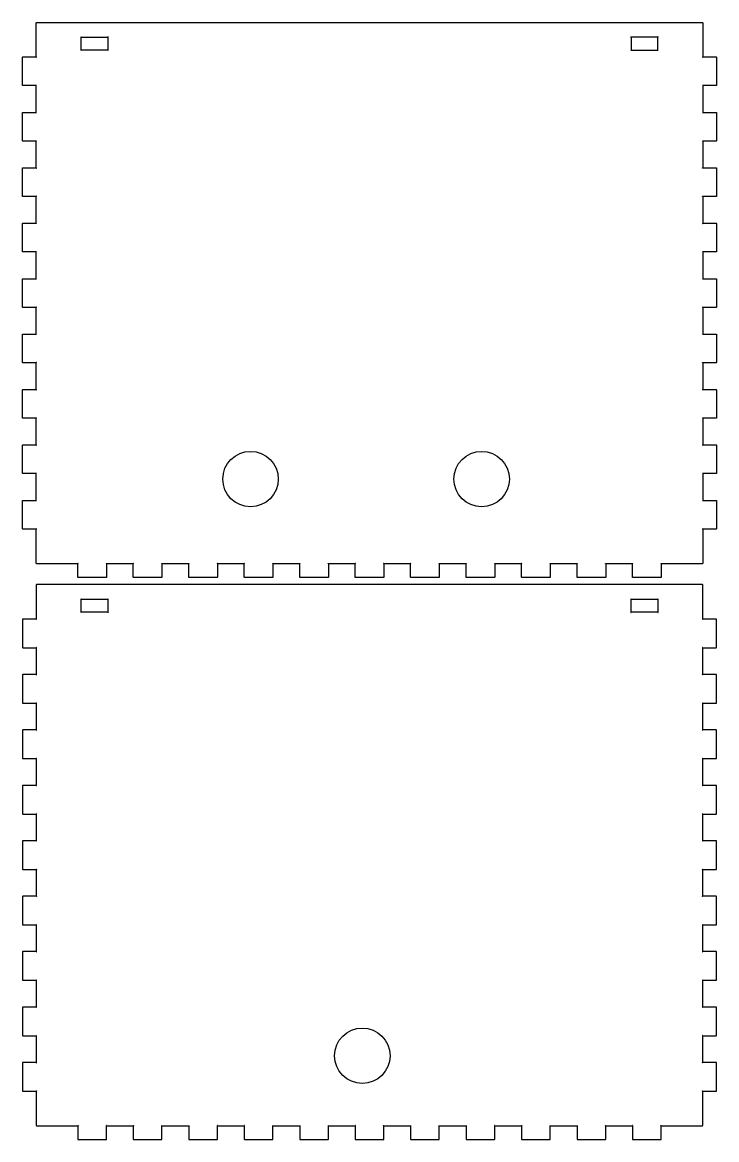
# Model space of a CAD drawing. Header units: millimetres. Extents: x 10 to 462, y 10 to 594.
# Drawn here: x 311.7 to 461.9, y 21.7 to 263.6 of the extents above; entities that cross this region are included whole.
import ezdxf

# ---------------------------------------------------------------- set-up
doc = ezdxf.new("R2010")
doc.units = ezdxf.units.MM
doc.layers.get('0').update_dxf_attribs({"linetype": 'CONTINUOUS'})

msp = doc.modelspace()

# ---------------------------------------------------------------- linework, layer by layer
for points in [[(458.862, 213.938), (458.858, 213.916), (458.89, 213.9), (458.9, 213.9), (458.9, 208.1), (458.9, 208.091), (458.886, 208.059), (458.862, 208.063), (458.858, 208.087), (458.89, 208.1), (458.9, 208.1), (461.8, 208.1), (461.818, 208.1), (461.871, 208.072), (461.899, 208.018), (461.899, 208), (461.899, 202), (461.899, 201.983), (461.871, 201.929), (461.818, 201.9), (461.8, 201.9), (458.9, 201.9), (458.9, 196.1), (461.8, 196.1), (461.818, 196.1), (461.871, 196.071), (461.899, 196.018), (461.899, 196), (461.899, 190), (461.899, 189.983), (461.871, 189.93), (461.818, 189.901), (461.8, 189.901), (458.9, 189.901), (458.89, 189.901), (458.858, 189.916), (458.862, 189.938), (458.886, 189.943), (458.9, 189.912), (458.9, 189.901), (458.9, 184.1), (461.8, 184.1), (461.818, 184.1), (461.871, 184.071), (461.899, 184.018), (461.899, 184), (461.899, 178), (461.899, 177.983), (461.871, 177.929), (461.818, 177.899), (461.8, 177.899), (458.9, 177.899), (458.9, 177.91), (458.886, 177.942), (458.862, 177.938), (458.858, 177.914), (458.89, 177.899), (458.9, 177.899), (458.9, 172.101), (461.8, 172.101), (461.818, 172.101), (461.871, 172.072), (461.899, 172.018), (461.899, 172), (461.899, 166), (461.899, 165.983), (461.871, 165.93), (461.818, 165.901), (461.8, 165.901), (458.9, 165.901), (458.89, 165.901), (458.858, 165.916), (458.862, 165.938), (458.886, 165.943), (458.9, 165.912), (458.9, 165.901), (458.9, 160.1), (461.8, 160.1), (461.818, 160.1), (461.871, 160.072), (461.899, 160.018), (461.899, 160), (461.899, 154), (461.899, 153.983), (461.871, 153.93), (461.818, 153.901), (461.8, 153.901), (458.9, 153.901), (458.9, 153.912), (458.886, 153.943), (458.862, 153.938), (458.858, 153.916), (458.89, 153.901), (458.9, 153.901), (458.9, 146.501), (458.9, 146.484), (458.869, 146.43), (458.816, 146.4), (458.802, 146.4), (449.901, 146.4), (449.89, 146.4), (449.859, 146.415), (449.862, 146.439), (449.887, 146.443), (449.901, 146.411), (449.901, 146.4), (449.901, 143.5), (449.901, 143.484), (449.869, 143.43), (449.816, 143.4), (449.799, 143.4), (443.802, 143.4), (443.78, 143.4), (443.727, 143.43), (443.699, 143.484), (443.699, 143.5), (443.699, 146.4), (443.699, 146.411), (443.713, 146.443), (443.738, 146.439), (443.742, 146.415), (443.71, 146.4), (443.699, 146.4), (437.9, 146.4), (437.889, 146.4), (437.857, 146.415), (437.861, 146.439), (437.885, 146.443), (437.9, 146.411), (437.9, 146.4), (437.9, 143.5), (437.9, 143.484), (437.871, 143.43), (437.815, 143.4), (437.801, 143.4), (431.8, 143.4), (431.782, 143.4), (431.729, 143.43), (431.701, 143.484), (431.701, 143.5), (431.701, 146.4), (425.902, 146.4), (425.891, 146.4), (425.859, 146.415), (425.863, 146.439), (425.884, 146.443), (425.902, 146.411), (425.902, 146.4), (425.902, 143.5), (425.902, 143.484), (425.87, 143.43), (425.817, 143.4), (425.799, 143.4), (419.798, 143.4), (419.781, 143.4), (419.728, 143.43), (419.7, 143.484), (419.7, 143.5), (419.7, 146.4), (419.71, 146.4), (419.742, 146.415), (419.735, 146.439), (419.714, 146.443), (419.7, 146.411), (419.7, 146.4), (413.9, 146.4), (413.889, 146.4), (413.858, 146.415), (413.861, 146.439), (413.886, 146.443), (413.9, 146.411), (413.9, 146.4), (413.9, 143.5), (413.9, 143.484), (413.872, 143.43), (413.815, 143.4), (413.801, 143.4), (407.801, 143.4), (407.783, 143.4), (407.73, 143.43), (407.698, 143.484), (407.698, 143.5), (407.698, 146.4), (401.899, 146.4), (401.899, 146.411), (401.884, 146.443), (401.863, 146.439), (401.856, 146.415), (401.888, 146.4), (401.899, 146.4), (401.899, 143.5), (401.899, 143.484), (401.87, 143.43), (401.817, 143.4), (401.8, 143.4), (395.799, 143.4), (395.781, 143.4), (395.728, 143.43), (395.7, 143.484), (395.7, 143.5), (395.7, 146.4), (389.901, 146.4), (389.901, 143.5), (389.901, 143.484), (389.869, 143.43), (389.816, 143.4), (389.802, 143.4), (383.801, 143.4), (383.783, 143.4), (383.727, 143.43), (383.699, 143.484), (383.699, 143.5), (383.699, 146.4), (377.899, 146.4), (377.889, 146.4), (377.857, 146.415), (377.864, 146.439), (377.885, 146.443), (377.899, 146.411), (377.899, 146.4), (377.899, 143.5), (377.899, 143.484), (377.871, 143.43), (377.818, 143.4), (377.8, 143.4), (371.8, 143.4), (371.782, 143.4), (371.729, 143.43), (371.701, 143.484), (371.701, 143.5), (371.701, 146.4), (371.708, 146.4), (371.74, 146.415), (371.736, 146.439), (371.715, 146.443), (371.701, 146.411), (371.701, 146.4), (365.901, 146.4), (365.901, 146.411), (365.883, 146.443), (365.862, 146.439), (365.855, 146.415), (365.887, 146.4), (365.901, 146.4), (365.901, 143.5), (365.901, 143.484), (365.869, 143.43), (365.816, 143.4), (365.799, 143.4), (359.802, 143.4), (359.784, 143.4), (359.728, 143.43), (359.699, 143.484), (359.699, 143.5), (359.699, 146.4), (359.71, 146.4), (359.742, 146.415), (359.738, 146.439), (359.713, 146.443), (359.699, 146.411), (359.699, 146.4), (353.9, 146.4), (353.9, 146.411), (353.886, 146.443), (353.861, 146.439), (353.857, 146.415), (353.889, 146.4), (353.9, 146.4), (353.9, 143.5), (353.9, 143.484), (353.871, 143.43), (353.818, 143.4), (353.801, 143.4), (347.8, 143.4), (347.782, 143.4), (347.729, 143.43), (347.7, 143.484), (347.7, 143.5), (347.7, 146.4), (347.709, 146.4), (347.741, 146.415), (347.737, 146.439), (347.714, 146.443), (347.7, 146.411), (347.7, 146.4), (341.9, 146.4), (341.9, 146.411), (341.884, 146.443), (341.862, 146.439), (341.857, 146.415), (341.889, 146.4), (341.9, 146.4), (341.9, 143.5), (341.9, 143.484), (341.871, 143.43), (341.817, 143.4), (341.8, 143.4), (335.8, 143.4), (335.782, 143.4), (335.729, 143.43), (335.7, 143.484), (335.7, 143.5), (335.7, 146.4), (335.709, 146.4), (335.741, 146.415), (335.737, 146.439), (335.714, 146.443), (335.7, 146.411), (335.7, 146.4), (329.899, 146.4), (329.889, 146.4), (329.857, 146.415), (329.862, 146.439), (329.884, 146.443), (329.899, 146.411), (329.899, 146.4), (329.899, 143.5), (329.899, 143.484), (329.87, 143.43), (329.817, 143.4), (329.8, 143.4), (323.8, 143.4), (323.783, 143.4), (323.729, 143.43), (323.7, 143.484), (323.7, 143.5), (323.7, 146.4), (323.71, 146.4), (323.741, 146.415), (323.737, 146.439), (323.713, 146.443), (323.7, 146.411), (323.7, 146.4), (314.801, 146.4), (314.783, 146.4), (314.729, 146.43), (314.7, 146.484), (314.7, 146.501), (314.7, 153.901), (311.801, 153.901), (311.783, 153.901), (311.729, 153.93), (311.7, 153.983), (311.7, 154), (311.7, 160), (311.7, 160.018), (311.729, 160.072), (311.783, 160.1), (311.801, 160.1), (314.7, 160.1), (314.7, 160.091), (314.714, 160.059), (314.737, 160.063), (314.741, 160.087), (314.71, 160.1), (314.7, 160.1), (314.7, 165.901), (314.71, 165.901), (314.741, 165.916), (314.737, 165.938), (314.714, 165.943), (314.7, 165.912), (314.7, 165.901), (311.801, 165.901), (311.783, 165.901), (311.729, 165.93), (311.7, 165.983), (311.7, 166), (311.7, 172), (311.7, 172.018), (311.729, 172.072), (311.783, 172.101), (311.801, 172.101), (314.7, 172.101), (314.7, 177.899), (314.71, 177.899), (314.741, 177.914), (314.737, 177.938), (314.714, 177.942), (314.7, 177.91), (314.7, 177.899), (311.801, 177.899), (311.783, 177.899), (311.729, 177.929), (311.7, 177.983), (311.7, 178), (311.7, 184), (311.7, 184.018), (311.729, 184.071), (311.783, 184.1), (311.801, 184.1), (314.7, 184.1), (314.7, 189.901), (314.71, 189.901), (314.741, 189.916), (314.737, 189.938), (314.714, 189.943), (314.7, 189.912), (314.7, 189.901), (311.801, 189.901), (311.783, 189.901), (311.729, 189.93), (311.7, 189.983), (311.7, 190), (311.7, 196), (311.7, 196.018), (311.729, 196.071), (311.783, 196.1), (311.801, 196.1), (314.7, 196.1), (314.7, 201.9), (311.801, 201.9), (311.783, 201.9), (311.729, 201.929), (311.7, 201.983), (311.7, 202), (311.7, 208), (311.7, 208.018), (311.729, 208.072), (311.783, 208.1), (311.801, 208.1), (314.7, 208.1), (314.7, 213.9), (314.7, 213.911), (314.714, 213.943), (314.737, 213.938), (314.741, 213.916), (314.71, 213.9), (314.7, 213.9), (311.801, 213.9), (311.783, 213.9), (311.729, 213.929), (311.7, 213.983), (311.7, 214), (311.7, 220), (311.7, 220.018), (311.729, 220.071), (311.783, 220.1), (311.801, 220.1), (314.7, 220.1), (314.71, 220.1), (314.741, 220.086), (314.737, 220.063), (314.714, 220.059), (314.7, 220.091), (314.7, 220.1), (314.7, 225.901), (311.801, 225.901), (311.783, 225.901), (311.729, 225.929), (311.7, 225.983), (311.7, 226), (311.7, 232), (311.7, 232.018), (311.729, 232.071), (311.783, 232.1), (311.801, 232.1), (314.7, 232.1), (314.7, 232.091), (314.714, 232.059), (314.737, 232.063), (314.741, 232.087), (314.71, 232.1), (314.7, 232.1), (314.7, 237.9), (314.7, 237.912), (314.714, 237.943), (314.737, 237.938), (314.741, 237.915), (314.71, 237.9), (314.7, 237.9), (311.801, 237.9), (311.783, 237.9), (311.729, 237.929), (311.7, 237.983), (311.7, 238), (311.7, 243.999), (311.7, 244.017), (311.729, 244.071), (311.783, 244.1), (311.801, 244.1), (314.7, 244.1), (314.7, 249.9), (314.7, 249.911), (314.714, 249.943), (314.737, 249.937), (314.741, 249.916), (314.71, 249.9), (314.7, 249.9), (311.801, 249.9), (311.783, 249.9), (311.729, 249.929), (311.7, 249.983), (311.7, 249.999), (311.7, 256), (311.7, 256.018), (311.729, 256.071), (311.783, 256.1), (311.801, 256.1), (314.7, 256.1), (314.7, 263.5), (314.7, 263.518), (314.729, 263.572), (314.783, 263.601), (314.801, 263.601), (458.802, 263.601), (458.816, 263.601), (458.869, 263.572), (458.9, 263.518), (458.9, 263.5), (458.9, 256.1), (461.8, 256.1), (461.818, 256.1), (461.871, 256.071), (461.899, 256.018), (461.899, 256), (461.899, 249.999), (461.899, 249.983), (461.871, 249.929), (461.818, 249.9), (461.8, 249.9), (458.9, 249.9), (458.89, 249.9), (458.858, 249.916), (458.862, 249.937), (458.886, 249.943), (458.9, 249.911), (458.9, 249.9), (458.9, 244.1), (458.9, 244.09), (458.886, 244.059), (458.862, 244.063), (458.858, 244.086), (458.89, 244.1), (458.9, 244.1), (461.8, 244.1), (461.818, 244.1), (461.871, 244.071), (461.899, 244.017), (461.899, 243.999), (461.899, 238), (461.899, 237.983), (461.871, 237.929), (461.818, 237.9), (461.8, 237.9), (458.9, 237.9), (458.89, 237.9), (458.858, 237.915), (458.862, 237.938), (458.886, 237.943), (458.9, 237.912), (458.9, 237.9), (458.9, 232.1), (458.9, 232.091), (458.886, 232.059), (458.862, 232.063), (458.858, 232.087), (458.89, 232.1), (458.9, 232.1), (461.8, 232.1), (461.818, 232.1), (461.871, 232.071), (461.899, 232.018), (461.899, 232), (461.899, 226), (461.899, 225.983), (461.871, 225.929), (461.818, 225.901), (461.8, 225.901), (458.9, 225.901), (458.89, 225.901), (458.858, 225.916), (458.862, 225.938), (458.886, 225.943), (458.9, 225.911), (458.9, 225.901), (458.9, 220.1), (461.8, 220.1), (461.818, 220.1), (461.871, 220.071), (461.899, 220.018), (461.899, 220), (461.899, 214), (461.899, 213.983), (461.871, 213.929), (461.818, 213.9), (461.8, 213.9), (458.9, 213.9), (458.9, 213.911), (458.886, 213.943)], [(330.2, 260.4), (330.2, 257.599), (330.21, 257.599), (330.241, 257.586), (330.237, 257.562), (330.214, 257.558), (330.2, 257.59), (330.2, 257.599), (327.301, 257.599), (324.4, 257.599), (324.4, 260.4), (324.4, 260.411), (324.385, 260.442), (324.363, 260.438), (324.357, 260.415), (324.389, 260.4), (324.4, 260.4)], [(330.237, 260.438), (330.214, 260.442), (330.2, 260.411), (330.2, 260.4), (330.21, 260.4), (330.241, 260.415)], [(449.213, 260.442), (449.199, 260.411), (449.199, 260.4), (446.299, 260.4), (443.399, 260.4), (443.389, 260.4), (443.357, 260.415), (443.361, 260.438), (443.385, 260.442), (443.399, 260.411), (443.399, 260.4), (443.399, 257.599), (443.399, 257.59), (443.385, 257.558), (443.361, 257.562), (443.357, 257.586), (443.389, 257.599), (443.399, 257.599), (449.199, 257.599), (449.199, 257.59), (449.213, 257.558), (449.238, 257.562), (449.241, 257.586), (449.21, 257.599), (449.199, 257.599), (449.199, 260.4), (449.21, 260.4), (449.241, 260.415), (449.238, 260.438)], [(324.4, 257.59), (324.4, 257.599), (324.389, 257.599), (324.357, 257.586), (324.363, 257.562), (324.385, 257.558)], [(314.71, 256.1), (314.7, 256.1), (314.7, 256.091), (314.714, 256.059), (314.737, 256.063), (314.741, 256.086)], [(458.886, 256.059), (458.9, 256.091), (458.9, 256.1), (458.89, 256.1), (458.858, 256.086), (458.862, 256.063)], [(314.714, 244.059), (314.737, 244.063), (314.741, 244.086), (314.71, 244.1), (314.7, 244.1), (314.7, 244.09)], [(314.741, 225.916), (314.737, 225.938), (314.714, 225.943), (314.7, 225.911), (314.7, 225.901), (314.71, 225.901)], [(458.89, 220.1), (458.858, 220.086), (458.862, 220.063), (458.886, 220.059), (458.9, 220.091), (458.9, 220.1)], [(314.7, 208.1), (314.7, 208.091), (314.714, 208.059), (314.737, 208.063), (314.741, 208.087), (314.71, 208.1)], [(314.7, 201.912), (314.7, 201.9), (314.71, 201.9), (314.741, 201.916), (314.737, 201.938), (314.714, 201.943)], [(458.862, 201.938), (458.858, 201.916), (458.89, 201.9), (458.9, 201.9), (458.9, 201.912), (458.886, 201.943)], [(314.7, 196.091), (314.714, 196.059), (314.737, 196.063), (314.741, 196.087), (314.71, 196.1), (314.7, 196.1)], [(458.886, 196.059), (458.9, 196.091), (458.9, 196.1), (458.89, 196.1), (458.858, 196.087), (458.862, 196.063)], [(314.7, 184.091), (314.714, 184.059), (314.737, 184.063), (314.741, 184.087), (314.71, 184.1), (314.7, 184.1)], [(458.89, 184.1), (458.858, 184.087), (458.862, 184.063), (458.886, 184.059), (458.9, 184.091), (458.9, 184.1)], [(314.714, 172.059), (314.737, 172.063), (314.741, 172.087), (314.71, 172.101), (314.7, 172.101), (314.7, 172.091)], [(458.886, 172.059), (458.9, 172.091), (458.9, 172.101), (458.89, 172.101), (458.858, 172.087), (458.862, 172.063)], [(458.9, 160.091), (458.9, 160.1), (458.89, 160.1), (458.858, 160.087), (458.862, 160.063), (458.886, 160.059)], [(314.7, 153.912), (314.7, 153.901), (314.71, 153.901), (314.741, 153.916), (314.737, 153.938), (314.714, 153.943)], [(383.699, 146.4), (383.709, 146.4), (383.741, 146.415), (383.738, 146.439), (383.713, 146.443), (383.699, 146.411)], [(389.901, 146.4), (389.901, 146.411), (389.883, 146.443), (389.862, 146.439), (389.858, 146.415), (389.89, 146.4)], [(395.714, 146.443), (395.7, 146.411), (395.7, 146.4), (395.711, 146.4), (395.743, 146.415), (395.736, 146.439)], [(407.698, 146.411), (407.698, 146.4), (407.709, 146.4), (407.741, 146.415), (407.737, 146.439), (407.712, 146.443)], [(431.736, 146.439), (431.715, 146.443), (431.701, 146.411), (431.701, 146.4), (431.712, 146.4), (431.744, 146.415)], [(311.7, 56.2998), (311.7, 56.2832), (311.729, 56.2296), (311.783, 56.2007), (311.801, 56.2007), (314.7, 56.2007), (314.7, 56.2116), (314.714, 56.2434), (314.737, 56.2377), (314.741, 56.2158), (314.71, 56.2007), (314.7, 56.2007), (314.7, 50.4003), (314.7, 50.3908), (314.714, 50.359), (314.737, 50.3633), (314.741, 50.3865), (314.71, 50.4003), (314.7, 50.4003), (311.801, 50.4003), (311.783, 50.4003), (311.729, 50.3714), (311.7, 50.3178), (311.7, 50.2998), (311.7, 44.2997), (311.7, 44.2831), (311.729, 44.2295), (311.783, 44.1992), (311.801, 44.1992), (314.7, 44.1992), (314.7, 44.2101), (314.714, 44.2419), (314.737, 44.2376), (314.741, 44.2143), (314.71, 44.1992), (314.7, 44.1992), (314.7, 38.4006), (311.801, 38.4006), (311.783, 38.4006), (311.729, 38.3716), (311.7, 38.3177), (311.7, 38.2997), (311.7, 32.2998), (311.7, 32.2833), (311.729, 32.2296), (311.783, 32.2006), (311.801, 32.2006), (314.7, 32.2006), (314.7, 32.2116), (314.714, 32.2433), (314.737, 32.2378), (314.741, 32.2158), (314.71, 32.2006), (314.7, 32.2006), (314.7, 24.8006), (314.7, 24.784), (314.729, 24.7303), (314.783, 24.6999), (314.801, 24.6999), (323.7, 24.6999), (323.7, 24.711), (323.713, 24.7427), (323.737, 24.7385), (323.741, 24.7151), (323.71, 24.6999), (323.7, 24.6999), (323.7, 21.8006), (323.7, 21.784), (323.729, 21.7303), (323.783, 21.7), (323.8, 21.7), (329.8, 21.7), (329.817, 21.7), (329.87, 21.7303), (329.899, 21.784), (329.899, 21.8006), (329.899, 24.6999), (335.7, 24.6999), (335.7, 24.711), (335.714, 24.7427), (335.737, 24.7385), (335.741, 24.7151), (335.709, 24.6999), (335.7, 24.6999), (335.7, 21.8006), (335.7, 21.784), (335.729, 21.7303), (335.782, 21.7), (335.8, 21.7), (341.8, 21.7), (341.817, 21.7), (341.871, 21.7303), (341.9, 21.784), (341.9, 21.8006), (341.9, 24.6999), (341.889, 24.6999), (341.857, 24.7151), (341.862, 24.7385), (341.884, 24.7427), (341.9, 24.711), (341.9, 24.6999), (347.7, 24.6999), (347.7, 21.8006), (347.7, 21.784), (347.729, 21.7303), (347.782, 21.7), (347.8, 21.7), (353.801, 21.7), (353.818, 21.7), (353.871, 21.7303), (353.9, 21.784), (353.9, 21.8006), (353.9, 24.6999), (359.699, 24.6999), (359.699, 21.8006), (359.699, 21.784), (359.728, 21.7303), (359.784, 21.7), (359.802, 21.7), (365.799, 21.7), (365.816, 21.7), (365.869, 21.7303), (365.901, 21.784), (365.901, 21.8006), (365.901, 24.6999), (371.701, 24.6999), (371.701, 21.8006), (371.701, 21.784), (371.729, 21.7303), (371.782, 21.7), (371.8, 21.7), (377.8, 21.7), (377.818, 21.7), (377.871, 21.7303), (377.899, 21.784), (377.899, 21.8006), (377.899, 24.6999), (377.899, 24.711), (377.885, 24.7427), (377.864, 24.7385), (377.857, 24.7151), (377.889, 24.6999), (377.899, 24.6999), (383.699, 24.6999), (383.699, 21.8006), (383.699, 21.784), (383.727, 21.7303), (383.783, 21.7), (383.801, 21.7), (389.802, 21.7), (389.816, 21.7), (389.869, 21.7303), (389.901, 21.784), (389.901, 21.8006), (389.901, 24.6999), (389.89, 24.6999), (389.858, 24.7151), (389.862, 24.7385), (389.883, 24.7427), (389.901, 24.711), (389.901, 24.6999), (395.7, 24.6999), (395.711, 24.6999), (395.743, 24.7151), (395.736, 24.7385), (395.714, 24.7427), (395.7, 24.711), (395.7, 24.6999), (395.7, 21.8006), (395.7, 21.784), (395.728, 21.7303), (395.781, 21.7), (395.799, 21.7), (401.8, 21.7), (401.817, 21.7), (401.87, 21.7303), (401.899, 21.784), (401.899, 21.8006), (401.899, 24.6999), (407.698, 24.6999), (407.698, 21.8006), (407.698, 21.784), (407.73, 21.7303), (407.783, 21.7), (407.801, 21.7), (413.801, 21.7), (413.815, 21.7), (413.872, 21.7303), (413.9, 21.784), (413.9, 21.8006), (413.9, 24.6999), (419.7, 24.6999), (419.7, 24.711), (419.714, 24.7427), (419.735, 24.7385), (419.742, 24.7151), (419.71, 24.6999), (419.7, 24.6999), (419.7, 21.8006), (419.7, 21.784), (419.728, 21.7303), (419.781, 21.7), (419.798, 21.7), (425.799, 21.7), (425.817, 21.7), (425.87, 21.7303), (425.902, 21.784), (425.902, 21.8006), (425.902, 24.6999), (425.891, 24.6999), (425.859, 24.7151), (425.863, 24.7385), (425.884, 24.7427), (425.902, 24.711), (425.902, 24.6999), (431.701, 24.6999), (431.712, 24.6999), (431.744, 24.7151), (431.736, 24.7385), (431.715, 24.7427), (431.701, 24.711), (431.701, 24.6999), (431.701, 21.8006), (431.701, 21.784), (431.729, 21.7303), (431.782, 21.7), (431.8, 21.7), (437.801, 21.7), (437.815, 21.7), (437.871, 21.7303), (437.9, 21.784), (437.9, 21.8006), (437.9, 24.6999), (437.889, 24.6999), (437.857, 24.7151), (437.861, 24.7385), (437.885, 24.7427), (437.9, 24.711), (437.9, 24.6999), (443.699, 24.6999), (443.71, 24.6999), (443.742, 24.7151), (443.738, 24.7385), (443.713, 24.7427), (443.699, 24.711), (443.699, 24.6999), (443.699, 21.8006), (443.699, 21.784), (443.727, 21.7303), (443.78, 21.7), (443.802, 21.7), (449.799, 21.7), (449.816, 21.7), (449.869, 21.7303), (449.901, 21.784), (449.901, 21.8006), (449.901, 24.6999), (449.89, 24.6999), (449.859, 24.7151), (449.862, 24.7385), (449.887, 24.7427), (449.901, 24.711), (449.901, 24.6999), (458.802, 24.6999), (458.816, 24.6999), (458.869, 24.7303), (458.9, 24.784), (458.9, 24.8006), (458.9, 32.2006), (458.89, 32.2006), (458.858, 32.2158), (458.862, 32.2378), (458.886, 32.2433), (458.9, 32.2116), (458.9, 32.2006), (461.8, 32.2006), (461.818, 32.2006), (461.871, 32.2296), (461.899, 32.2833), (461.899, 32.2998), (461.899, 38.2997), (461.899, 38.3177), (461.871, 38.3716), (461.818, 38.4006), (461.8, 38.4006), (458.9, 38.4006), (458.9, 38.3907), (458.886, 38.3589), (458.862, 38.3632), (458.858, 38.3868), (458.89, 38.4006), (458.9, 38.4006), (458.9, 44.1992), (458.9, 44.2101), (458.886, 44.2419), (458.862, 44.2376), (458.858, 44.2143), (458.89, 44.1992), (458.9, 44.1992), (461.8, 44.1992), (461.818, 44.1992), (461.871, 44.2295), (461.899, 44.2831), (461.899, 44.2997), (461.899, 50.2998), (461.899, 50.3178), (461.871, 50.3714), (461.818, 50.4003), (461.8, 50.4003), (458.9, 50.4003), (458.9, 56.2007), (461.8, 56.2007), (461.818, 56.2007), (461.871, 56.2296), (461.899, 56.2832), (461.899, 56.2998), (461.899, 62.2999), (461.899, 62.3175), (461.871, 62.3715), (461.818, 62.4004), (461.8, 62.4004), (458.9, 62.4004), (458.9, 68.2004), (461.8, 68.2004), (461.818, 68.2004), (461.871, 68.2293), (461.899, 68.2833), (461.899, 68.2995), (461.899, 74.2996), (461.899, 74.3176), (461.871, 74.3712), (461.818, 74.4001), (461.8, 74.4001), (458.9, 74.4001), (458.9, 74.3906), (458.886, 74.3589), (458.862, 74.3631), (458.858, 74.3864), (458.89, 74.4001), (458.9, 74.4001), (458.9, 80.2005), (458.89, 80.2005), (458.858, 80.2157), (458.862, 80.2375), (458.886, 80.2432), (458.9, 80.2114), (458.9, 80.2005), (461.8, 80.2005), (461.818, 80.2005), (461.871, 80.2294), (461.899, 80.2831), (461.899, 80.2996), (461.899, 86.2997), (461.899, 86.3177), (461.871, 86.3713), (461.818, 86.4002), (461.8, 86.4002), (458.9, 86.4002), (458.89, 86.4002), (458.858, 86.3865), (458.862, 86.3632), (458.886, 86.3589), (458.9, 86.3907), (458.9, 86.4002), (458.9, 92.2002), (458.9, 92.2115), (458.886, 92.2433), (458.862, 92.2376), (458.858, 92.2154), (458.89, 92.2002), (458.9, 92.2002), (461.8, 92.2002), (461.818, 92.2002), (461.871, 92.2295), (461.899, 92.2831), (461.899, 92.2997), (461.899, 98.2998), (461.899, 98.3174), (461.871, 98.3714), (461.818, 98.4003), (461.8, 98.4003), (458.9, 98.4003), (458.9, 104.2), (461.8, 104.2), (461.818, 104.2), (461.871, 104.229), (461.899, 104.283), (461.899, 104.299), (461.899, 110.3), (461.899, 110.317), (461.871, 110.371), (461.818, 110.4), (461.8, 110.4), (458.9, 110.4), (458.9, 116.2), (461.8, 116.2), (461.818, 116.2), (461.871, 116.229), (461.899, 116.283), (461.899, 116.3), (461.899, 122.3), (461.899, 122.318), (461.871, 122.371), (461.818, 122.4), (461.8, 122.4), (458.9, 122.4), (458.9, 122.391), (458.886, 122.359), (458.862, 122.363), (458.858, 122.386), (458.89, 122.4), (458.9, 122.4), (458.9, 128.2), (461.8, 128.2), (461.818, 128.2), (461.871, 128.229), (461.899, 128.283), (461.899, 128.3), (461.899, 134.299), (461.899, 134.317), (461.871, 134.371), (461.818, 134.4), (461.8, 134.4), (458.9, 134.4), (458.9, 141.8), (458.9, 141.818), (458.869, 141.87), (458.816, 141.899), (458.802, 141.899), (314.801, 141.899), (314.783, 141.899), (314.729, 141.87), (314.7, 141.818), (314.7, 141.8), (314.7, 134.4), (311.801, 134.4), (311.783, 134.4), (311.729, 134.371), (311.7, 134.317), (311.7, 134.299), (311.7, 128.3), (311.7, 128.283), (311.729, 128.229), (311.783, 128.2), (311.801, 128.2), (314.7, 128.2), (314.7, 122.4), (311.801, 122.4), (311.783, 122.4), (311.729, 122.371), (311.7, 122.318), (311.7, 122.3), (311.7, 116.3), (311.7, 116.283), (311.729, 116.229), (311.783, 116.2), (311.801, 116.2), (314.7, 116.2), (314.7, 116.211), (314.714, 116.243), (314.737, 116.237), (314.741, 116.216), (314.71, 116.2), (314.7, 116.2), (314.7, 110.4), (314.7, 110.391), (314.714, 110.359), (314.737, 110.363), (314.741, 110.386), (314.71, 110.4), (314.7, 110.4), (311.801, 110.4), (311.783, 110.4), (311.729, 110.371), (311.7, 110.317), (311.7, 110.3), (311.7, 104.299), (311.7, 104.283), (311.729, 104.229), (311.783, 104.2), (311.801, 104.2), (314.7, 104.2), (314.7, 104.211), (314.714, 104.243), (314.737, 104.238), (314.741, 104.215), (314.71, 104.2), (314.7, 104.2), (314.7, 98.4003), (311.801, 98.4003), (311.783, 98.4003), (311.729, 98.3714), (311.7, 98.3174), (311.7, 98.2998), (311.7, 92.2997), (311.7, 92.2831), (311.729, 92.2295), (311.783, 92.2002), (311.801, 92.2002), (314.7, 92.2002), (314.7, 86.4002), (314.7, 86.3907), (314.714, 86.3589), (314.737, 86.3632), (314.741, 86.3865), (314.71, 86.4002), (314.7, 86.4002), (311.801, 86.4002), (311.783, 86.4002), (311.729, 86.3713), (311.7, 86.3177), (311.7, 86.2997), (311.7, 80.2996), (311.7, 80.2831), (311.729, 80.2294), (311.783, 80.2005), (311.801, 80.2005), (314.7, 80.2005), (314.7, 80.2114), (314.714, 80.2432), (314.737, 80.2375), (314.741, 80.2157), (314.71, 80.2005), (314.7, 80.2005), (314.7, 74.4001), (314.71, 74.4001), (314.741, 74.3864), (314.737, 74.3631), (314.714, 74.3589), (314.7, 74.3906), (314.7, 74.4001), (311.801, 74.4001), (311.783, 74.4001), (311.729, 74.3712), (311.7, 74.3176), (311.7, 74.2996), (311.7, 68.2995), (311.7, 68.2833), (311.729, 68.2293), (311.783, 68.2004), (311.801, 68.2004), (314.7, 68.2004), (314.7, 62.4004), (311.801, 62.4004), (311.783, 62.4004), (311.729, 62.3715), (311.7, 62.3175), (311.7, 62.2999)], [(330.21, 138.7), (330.241, 138.715), (330.237, 138.738), (330.214, 138.742), (330.2, 138.71), (330.2, 138.7), (330.2, 135.9), (330.21, 135.9), (330.241, 135.886), (330.237, 135.862), (330.214, 135.858), (330.2, 135.89), (330.2, 135.9), (327.301, 135.9), (324.4, 135.9), (324.4, 138.7), (324.389, 138.7), (324.357, 138.715), (324.363, 138.738), (324.385, 138.742), (324.4, 138.71), (324.4, 138.7), (330.2, 138.7)], [(449.213, 135.858), (449.238, 135.862), (449.241, 135.886), (449.21, 135.9), (449.199, 135.9), (443.399, 135.9), (443.399, 138.7), (443.399, 138.71), (443.385, 138.742), (443.361, 138.738), (443.357, 138.715), (443.389, 138.7), (443.399, 138.7), (446.299, 138.7), (449.199, 138.7), (449.199, 135.9), (449.199, 135.89)], [(449.238, 138.738), (449.213, 138.742), (449.199, 138.71), (449.199, 138.7), (449.21, 138.7), (449.241, 138.715)], [(324.389, 135.9), (324.357, 135.886), (324.363, 135.862), (324.385, 135.858), (324.4, 135.89), (324.4, 135.9)], [(443.399, 135.89), (443.399, 135.9), (443.389, 135.9), (443.357, 135.886), (443.361, 135.862), (443.385, 135.858)], [(314.714, 134.359), (314.737, 134.363), (314.741, 134.386), (314.71, 134.4), (314.7, 134.4), (314.7, 134.39)], [(458.89, 134.4), (458.858, 134.386), (458.862, 134.363), (458.886, 134.359), (458.9, 134.39), (458.9, 134.4)], [(314.7, 128.211), (314.7, 128.2), (314.71, 128.2), (314.741, 128.215), (314.737, 128.238), (314.714, 128.243)], [(458.858, 128.215), (458.89, 128.2), (458.9, 128.2), (458.9, 128.211), (458.886, 128.243), (458.862, 128.238)], [(314.714, 122.359), (314.737, 122.363), (314.741, 122.386), (314.71, 122.4), (314.7, 122.4), (314.7, 122.391)], [(458.858, 116.216), (458.89, 116.2), (458.9, 116.2), (458.9, 116.211), (458.886, 116.243), (458.862, 116.237)], [(458.9, 110.391), (458.9, 110.4), (458.89, 110.4), (458.858, 110.386), (458.862, 110.363), (458.886, 110.359)], [(458.9, 104.2), (458.9, 104.211), (458.886, 104.243), (458.862, 104.238), (458.858, 104.215), (458.89, 104.2)], [(314.7, 98.3904), (314.714, 98.359), (314.737, 98.3629), (314.741, 98.3865), (314.71, 98.4003), (314.7, 98.4003)], [(458.89, 98.4003), (458.858, 98.3865), (458.862, 98.3629), (458.886, 98.359), (458.9, 98.3904), (458.9, 98.4003)], [(314.714, 92.2433), (314.7, 92.2115), (314.7, 92.2002), (314.71, 92.2002), (314.741, 92.2154), (314.737, 92.2376)], [(314.7, 68.2113), (314.7, 68.2004), (314.71, 68.2004), (314.741, 68.2156), (314.737, 68.2378), (314.714, 68.2431)], [(458.862, 68.2378), (458.858, 68.2156), (458.89, 68.2004), (458.9, 68.2004), (458.9, 68.2113), (458.886, 68.2431)], [(314.714, 62.3591), (314.737, 62.363), (314.741, 62.3866), (314.71, 62.4004), (314.7, 62.4004), (314.7, 62.3905)], [(458.89, 62.4004), (458.858, 62.3866), (458.862, 62.363), (458.886, 62.3591), (458.9, 62.3905), (458.9, 62.4004)], [(458.89, 56.2007), (458.9, 56.2007), (458.9, 56.2116), (458.886, 56.2434), (458.862, 56.2377), (458.858, 56.2158)], [(458.9, 50.4003), (458.89, 50.4003), (458.858, 50.3865), (458.862, 50.3633), (458.886, 50.359), (458.9, 50.3908)], [(314.741, 38.3868), (314.71, 38.4006), (314.7, 38.4006), (314.7, 38.3907), (314.714, 38.3589), (314.737, 38.3632)], [(329.899, 24.6999), (329.899, 24.711), (329.884, 24.7427), (329.862, 24.7385), (329.857, 24.7151), (329.889, 24.6999)], [(347.7, 24.711), (347.7, 24.6999), (347.709, 24.6999), (347.741, 24.7151), (347.737, 24.7385), (347.714, 24.7427)], [(353.889, 24.6999), (353.9, 24.6999), (353.9, 24.711), (353.886, 24.7427), (353.861, 24.7385), (353.857, 24.7151)], [(359.699, 24.711), (359.699, 24.6999), (359.71, 24.6999), (359.742, 24.7151), (359.738, 24.7385), (359.713, 24.7427)], [(365.855, 24.7151), (365.887, 24.6999), (365.901, 24.6999), (365.901, 24.711), (365.883, 24.7427), (365.862, 24.7385)], [(371.701, 24.6999), (371.708, 24.6999), (371.74, 24.7151), (371.736, 24.7385), (371.715, 24.7427), (371.701, 24.711)], [(383.699, 24.6999), (383.709, 24.6999), (383.741, 24.7151), (383.738, 24.7385), (383.713, 24.7427), (383.699, 24.711)], [(401.899, 24.6999), (401.899, 24.711), (401.884, 24.7427), (401.863, 24.7385), (401.856, 24.7151), (401.888, 24.6999)], [(407.698, 24.711), (407.698, 24.6999), (407.709, 24.6999), (407.741, 24.7151), (407.737, 24.7385), (407.712, 24.7427)], [(413.9, 24.711), (413.886, 24.7427), (413.861, 24.7385), (413.858, 24.7151), (413.889, 24.6999), (413.9, 24.6999)]]:
    msp.add_lwpolyline(points, close=True)
for centre in [(361.062, 164.717), (411.062, 164.717), (385.2424, 39.863)]:
    msp.add_circle(centre, 6)

doc.saveas('drawing.dxf')
